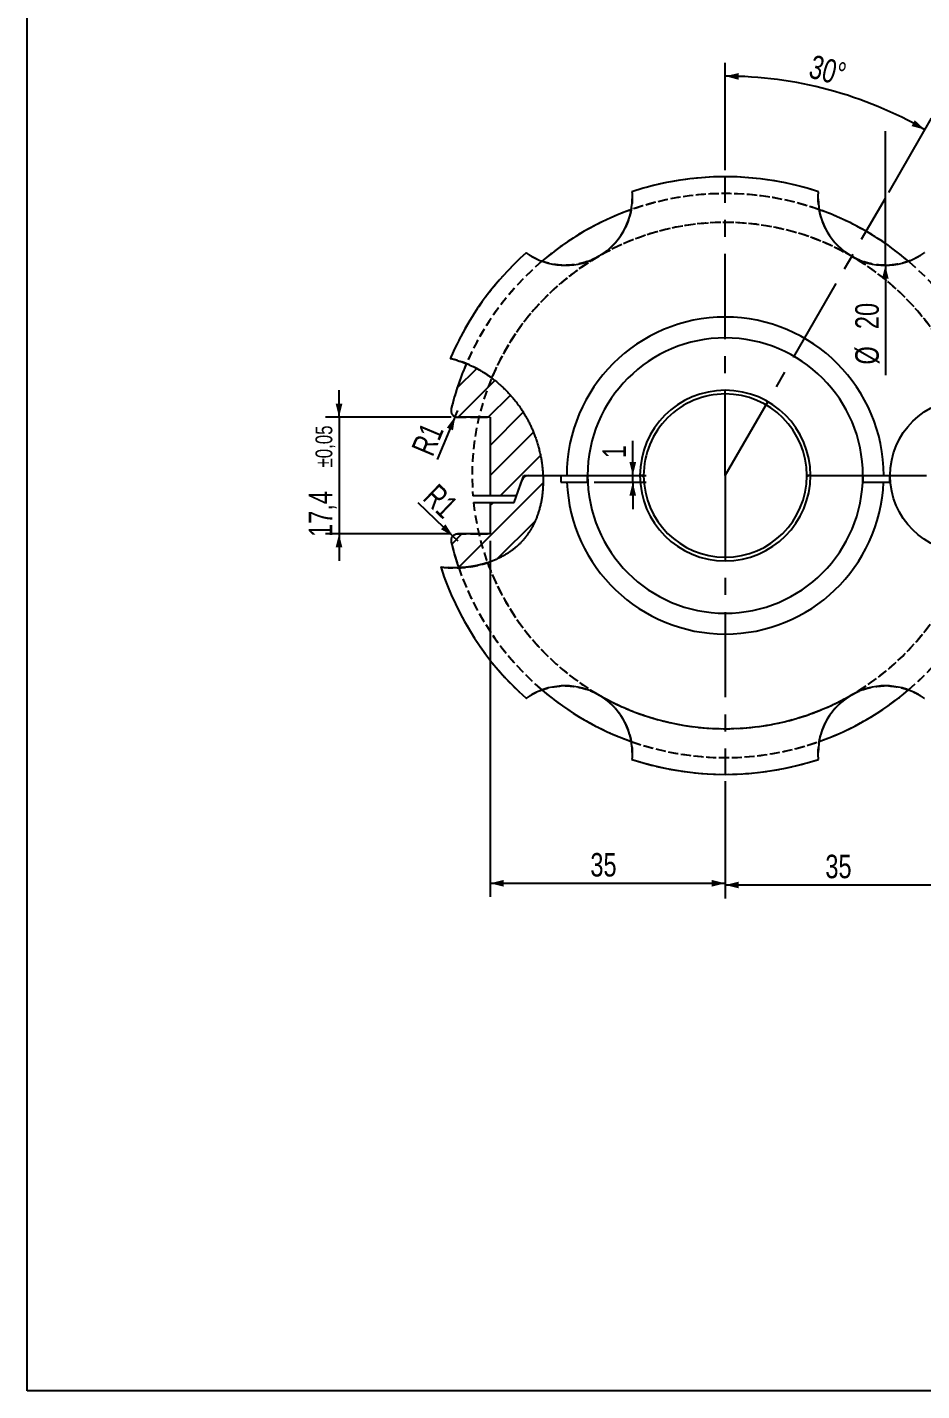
# Model space of a CAD drawing. Header units: millimetres. Extents: x 8 to 586, y 8 to 412.
# Drawn here: x 8 to 141.2, y 8 to 211 of the extents above; entities that cross this region are included whole.
import ezdxf

# ---------------------------------------------------------------- set-up
doc = ezdxf.new("R2010")
doc.units = ezdxf.units.MM
doc.linetypes.add('CENTERX2', pattern=[20.319999999999997, 12.7, -2.54, 2.54, -2.54])
doc.linetypes.add('HIDDEN', pattern=[1.905, 1.27, -0.635])
for name, color, linetype in [('CENTERLINE', 4, 'CENTERX2'), ('DETAIL', 3, 'Continuous'), ('DIMENSIONS', 2, 'Continuous'), ('HATCH', 3, 'Continuous'), ('HIDDEN', 3, 'HIDDEN')]:
    doc.layers.add(name, color=color, linetype=linetype)
doc.layers.add('OUTLINE', color=7, linetype='Continuous', lineweight=25)
doc.styles.add('SLDTEXTSTYLE1', font='TXT', dxfattribs={"width": 0.75})
doc.dimstyles.new('SLDDIMSTYLE1', dxfattribs={"dimtxt": 3.5, "dimasz": 2, "dimexe": 0, "dimexo": 0.0625, "dimgap": 0.875, "dimtad": 1, "dimrnd": 1e-09, "dimzin": 12, "dimdsep": 46, "dimtxsty": 'SLDTEXTSTYLE1', "dimsah": 1, "dimcen": 0.09, "dimadec": 0, "dimazin": 3, "dimtfac": 1, "dimtofl": 0, "dimtmove": 0, "dimatfit": 3, "dimfxl": 0, "dimfrac": 2, "dimtolj": 1, "dimtzin": 12, "dimarcsym": 0})
doc.dimstyles.new('SLDDIMSTYLE18', dxfattribs={"dimtxt": 3.5, "dimasz": 2, "dimexe": 0, "dimexo": 0.0625, "dimgap": 0.875, "dimtad": 1, "dimrnd": 1e-09, "dimzin": 12, "dimdsep": 46, "dimtxsty": 'SLDTEXTSTYLE1', "dimsah": 1, "dimcen": 0, "dimadec": 0, "dimazin": 3, "dimtfac": 1, "dimtofl": 0, "dimtmove": 0, "dimatfit": 3, "dimfxl": 0, "dimfrac": 2, "dimtolj": 1, "dimtzin": 12, "dimarcsym": 0})
doc.dimstyles.new('SLDDIMSTYLE20', dxfattribs={"dimtxt": 3.5, "dimasz": 2, "dimexe": 0, "dimexo": 0.0625, "dimgap": 0.875, "dimtad": 1, "dimrnd": 1e-09, "dimzin": 12, "dimdsep": 46, "dimtxsty": 'SLDTEXTSTYLE1', "dimsah": 1, "dimcen": 0.09, "dimadec": 0, "dimazin": 3, "dimtfac": 1, "dimtmove": 0, "dimatfit": 0, "dimfxl": 0, "dimfrac": 2, "dimtolj": 1, "dimtzin": 12, "dimarcsym": 0})
doc.dimstyles.new('SLDDIMSTYLE21', dxfattribs={"dimtxt": 3.5, "dimasz": 2, "dimexe": 0, "dimexo": 0.0625, "dimgap": 0.875, "dimtad": 1, "dimrnd": 1e-09, "dimzin": 12, "dimdsep": 46, "dimtxsty": 'SLDTEXTSTYLE1', "dimblk1": 'NONE', "dimsah": 1, "dimcen": 0, "dimadec": 0, "dimazin": 3, "dimtfac": 1, "dimtmove": 0, "dimatfit": 3, "dimldrblk": 'NONE', "dimfxl": 0, "dimfrac": 2, "dimtolj": 1, "dimtzin": 12, "dimarcsym": 0})
doc.dimstyles.new('SLDDIMSTYLE22', dxfattribs={"dimtxt": 3.5, "dimasz": 2, "dimexe": 0, "dimexo": 0.0625, "dimgap": 0.875, "dimtad": 1, "dimrnd": 1e-09, "dimzin": 12, "dimdsep": 46, "dimtxsty": 'SLDTEXTSTYLE1', "dimsah": 1, "dimcen": 0.09, "dimadec": 0, "dimazin": 3, "dimtol": 1, "dimtp": 0.05, "dimtm": 0.05, "dimtfac": 1, "dimtmove": 0, "dimatfit": 0, "dimfxl": 0, "dimfrac": 2, "dimtolj": 1, "dimarcsym": 0})
doc.dimstyles.new('SLDDIMSTYLE6', dxfattribs={"dimtxt": 3.5, "dimasz": 2, "dimexe": 0, "dimexo": 0.0625, "dimgap": 0.875, "dimtad": 1, "dimdec": 4, "dimzin": 12, "dimdsep": 46, "dimtxsty": 'SLDTEXTSTYLE1', "dimsah": 1, "dimcen": 0.09, "dimazin": 3, "dimtfac": 1, "dimtofl": 0, "dimtmove": 0, "dimatfit": 3, "dimfxl": 0, "dimfrac": 2, "dimtolj": 1, "dimtzin": 12, "dimarcsym": 0})
pattern_1 = [(45, (0, 0), (-2.245064030267288, 2.245064030267288), [])]

# ---------------------------------------------------------------- blocks, each defined once
blk = doc.blocks.new('_D_37')
at = {"layer": 'DIMENSIONS'}
for p, q in [((111.9477544534427, 189.7864499243025), (111.9477544534427, 205.7664666234091)), ((136.2977544534428, 186.4618870886046), (142.6877628029961, 197.5297062108203))]:
    blk.add_line(p, q, dxfattribs=at)
blk.add_arc((111.9477544534427, 144.2864499243025), 59.48001669910661, 59.99999999999989, 90, dxfattribs=at)
for points in [[(111.9477544534427, 203.7664666234091), (113.9390693940906, 203.2329267400335), (113.9558746403088, 204.232785521912)], [(141.6877628029961, 195.7976554032514), (140.1818391565692, 197.2055595090527), (139.6964635357717, 196.3312537806399)]]:
    blk.add_solid(points, dxfattribs=at)
at = {"layer": 'DIMENSIONS', "insert": (125.1105166876359, 207.0086366724071), "char_height": 3.5, "attachment_point": 1, "rotation": 344.99999999999955, "style": 'SLDTEXTSTYLE1'}
blk.add_mtext('30°', dxfattribs=at)
blk = doc.blocks.new('_D_38')
at = {"layer": 'DIMENSIONS'}
for p, q in [((76.94775445344271, 134.5864499243026), (76.94775445344271, 81.56454712854136)), ((111.9477544534427, 98.78644992430252), (111.9477544534427, 81.56454712854136)), ((76.94775445344271, 83.56454712854136), (111.9477544534427, 83.56454712854136))]:
    blk.add_line(p, q, dxfattribs=at)
for points in [[(76.94775445344271, 83.56454712854136), (78.94775445344271, 83.06454712854136), (78.94775445344271, 84.06454712854136)], [(111.9477544534427, 83.56454712854136), (109.9477544534427, 84.06454712854136), (109.9477544534427, 83.06454712854136)]]:
    blk.add_solid(points, dxfattribs=at)
at = {"layer": 'DIMENSIONS', "insert": (91.8616432599199, 88.07628404312028), "char_height": 3.5, "attachment_point": 1, "style": 'SLDTEXTSTYLE1'}
blk.add_mtext('35', dxfattribs=at)
blk = doc.blocks.new('_D_39')
at = {"layer": 'DIMENSIONS'}
for p, q in [((146.9477544534427, 134.5864499243026), (146.9477544534427, 81.3131140865799)), ((111.9477544534427, 98.78644992430252), (111.9477544534427, 81.31311408657993)), ((146.9477544534427, 83.3131140865799), (111.9477544534427, 83.31311408657993))]:
    blk.add_line(p, q, dxfattribs=at)
for points in [[(111.9477544534427, 83.31311408657993), (113.9477544534427, 82.81311408657993), (113.9477544534427, 83.81311408657993)], [(146.9477544534427, 83.3131140865799), (144.9477544534427, 83.8131140865799), (144.9477544534427, 82.8131140865799)]]:
    blk.add_solid(points, dxfattribs=at)
at = {"layer": 'DIMENSIONS', "insert": (126.8616432599199, 87.82485100115883), "char_height": 3.5, "attachment_point": 1, "style": 'SLDTEXTSTYLE1'}
blk.add_mtext('35', dxfattribs=at)
blk = doc.blocks.new('_D_40')
at = {"layer": 'DIMENSIONS'}
for q in [(135.7977544534428, 195.5958616848202), (135.7977544534427, 159.2314672717301)]:
    blk.add_line((135.7977544534427, 175.5958616848202), q, dxfattribs=at)
blk.add_solid([(135.7977544534427, 175.5958616848202), (135.2977544534427, 173.5958616848202), (136.2977544534427, 173.5958616848202)], dxfattribs=at)
at = {"layer": 'DIMENSIONS', "char_height": 3.5, "attachment_point": 1, "rotation": 90.0000000000002, "style": 'SLDTEXTSTYLE1'}
for s, insert in [('20', (131.3131047213591, 166.0972692561994)), ('%%c', (131.3131045467362, 160.8189672717301))]:
    blk.add_mtext(s, dxfattribs=dict(at, insert=insert))
blk = doc.blocks.new('_None')
blk = doc.blocks.new('_D_41')
at = {"layer": 'DIMENSIONS'}
for p, q in [((54.43109382656245, 152.9864499243026), (54.43109382656245, 156.9864499243026)), ((71.11171549372686, 152.9864499243026), (52.43109382656244, 152.9864499243026)), ((54.43109382656245, 152.9864499243026), (54.43109382656245, 135.5864499243026)), ((71.11171549372686, 135.5864499243026), (52.43109382656244, 135.5864499243026)), ((54.43109382656245, 135.5864499243026), (54.43109382656245, 131.5864499243026))]:
    blk.add_line(p, q, dxfattribs=at)
for points in [[(54.43109382656245, 152.9864499243026), (54.93109382656245, 154.9864499243026), (53.93109382656245, 154.9864499243026)], [(54.43109382656245, 135.5864499243026), (53.93109382656245, 133.5864499243026), (54.93109382656245, 133.5864499243026)]]:
    blk.add_solid(points, dxfattribs=at)
at = {"layer": 'DIMENSIONS', "attachment_point": 1, "rotation": 90.00000000000041, "style": 'SLDTEXTSTYLE1'}
for s, insert, char_height in [('±0,05', (50.93120255962776, 145.4932885783146), 2.5), ('17,4', (49.91935691198362, 135.1547657137762), 3.5)]:
    blk.add_mtext(s, dxfattribs=dict(at, insert=insert, char_height=char_height))
blk = doc.blocks.new('_D_42')
at = {"layer": 'DIMENSIONS'}
for q in [(69.03442017608228, 146.6624337616595), (72.11171549372686, 153.9864499243026)]:
    blk.add_line((71.72435369791684, 153.0645221401748), q, dxfattribs=at)
blk.add_solid([(71.72435369791684, 153.0645221401748), (70.4886662142329, 151.4143474698242), (71.41059399836072, 151.0269856740141)], dxfattribs=at)
at = {"layer": 'DIMENSIONS', "insert": (65.12600761498646, 148.3046119609691), "char_height": 3.5, "attachment_point": 1, "rotation": 67.20955808441103, "style": 'SLDTEXTSTYLE1'}
blk.add_mtext('R1', dxfattribs=at)
blk = doc.blocks.new('_D_43')
at = {"layer": 'DIMENSIONS'}
for q in [(66.21718434993362, 140.2281537656952), (72.11171549372686, 134.5864499243026)]:
    blk.add_line((71.38928528445231, 135.2778937707049), q, dxfattribs=at)
blk.add_solid([(71.38928528445231, 135.2778937707049), (70.29014678910434, 137.0219965681466), (69.59870294270209, 136.2995663588721)], dxfattribs=at)
at = {"layer": 'DIMENSIONS', "insert": (69.15922895647807, 143.3020431521726), "char_height": 3.5, "attachment_point": 1, "rotation": 316.2554892322427, "style": 'SLDTEXTSTYLE1'}
blk.add_mtext('R1', dxfattribs=at)
blk = doc.blocks.new('_D_44')
at = {"layer": 'DIMENSIONS'}
for p, q in [((98.18045379320303, 144.2864499243025), (98.18045379320303, 149.45472815726)), ((92.44775445344271, 144.2864499243025), (100.180453793203, 144.2864499243025)), ((98.18045379320303, 143.2864499243025), (98.18045379320303, 144.2864499243025)), ((92.44775445344271, 143.2864499243025), (100.180453793203, 143.2864499243025)), ((98.18045379320303, 143.2864499243025), (98.18045379320303, 139.2864499243025))]:
    blk.add_line(p, q, dxfattribs=at)
for points in [[(98.18045379320303, 144.2864499243025), (98.68045379320304, 146.2864499243025), (97.68045379320304, 146.2864499243025)], [(98.18045379320303, 143.2864499243025), (97.68045379320301, 141.2864499243025), (98.68045379320301, 141.2864499243025)]]:
    blk.add_solid(points, dxfattribs=at)
at = {"layer": 'DIMENSIONS', "insert": (93.6687168786241, 146.8686169637372), "char_height": 3.5, "attachment_point": 1, "rotation": 89.99999999999979, "style": 'SLDTEXTSTYLE1'}
blk.add_mtext('1', dxfattribs=at)

msp = doc.modelspace()

# ---------------------------------------------------------------- hatches: boundary and pattern name
at = {"layer": 'HATCH'}
h = msp.add_hatch(dxfattribs=at)
h.set_pattern_fill('ANSI31', color=256, angle=2.8e-322, style=0)
h.set_pattern_definition(pattern_1)
edge = h.paths.add_edge_path(flags=0)
edge.add_arc((111.9477544534427, 144.2864499243026), 41.99999999999999, 156.5997264870173, 166.3149068944425)
edge.add_arc((72.11171549372686, 153.9864499243026), 1, 166.3149068944418, 270.0000000000008)
edge.add_line((72.11171549372686, 152.9864499243026), (76.94775445344271, 152.9864499243026))
edge.add_line((76.94775445344271, 152.9864499243026), (76.94775445344271, 141.2864499243026))
edge.add_line((76.94775445344271, 141.2864499243026), (80.85584375064411, 141.2864499243026))
edge.add_line((80.85584375064411, 141.2864499243026), (81.94775445344271, 144.2864499243026))
edge.add_line((81.94775445344271, 144.2864499243026), (84.80916429178961, 144.2864499261865))
edge.add_spline(control_points=[(84.80916429178961, 144.2864499261865), (84.64535046239787, 148.0674465322213), (82.17041174503618, 155.2419413566589), (76.1778627109868, 159.8468596998844), (73.40213980151483, 160.9668453364349)], knot_values=[0.6862807688572916, 0.6862807688572916, 0.6862807688572916, 0.6862807688572916, 0.8093148431149272, 0.9100040338045966, 0.9100040338045966, 0.9100040338045966, 0.9100040338045966], weights=[1, 1, 1, 1, 1], degree=3, periodic=0)
h = msp.add_hatch(dxfattribs=at)
h.set_pattern_fill('ANSI31', color=256, angle=2.8e-322, style=0)
h.set_pattern_definition(pattern_1)
edge = h.paths.add_edge_path(flags=0)
edge.add_arc((111.9477544534427, 144.2864499243026), 41.99999999999999, 193.6850931055583, 199.0853858690544)
edge.add_spline(control_points=[(72.25639604095865, 130.5534215848674), (75.47337957887203, 130.6737953366876), (82.76065077644245, 133.1558089892935), (84.98866867481696, 140.1432987312303), (84.80916429178963, 144.2864499261865)], knot_values=[0.4475219176177446, 0.4475219176177446, 0.4475219176177446, 0.4475219176177446, 0.5514621416817869, 0.6862807688572916, 0.6862807688572916, 0.6862807688572916, 0.6862807688572916], weights=[1, 1, 1, 1, 1], degree=3, periodic=0)
edge.add_line((84.80916429178961, 144.2864499261865), (82.64796199165242, 144.2864499243026))
edge.add_arc((82.64796199165242, 143.2864499243026), 1, 90, 160.0000000000002)
edge.add_line((81.7082693708665, 143.6284700676283), (80.49187351637791, 140.2864499243026))
edge.add_line((80.49187351637791, 140.2864499243026), (76.94775445344271, 140.2864499243026))
edge.add_line((76.94775445344271, 140.2864499243026), (76.94775445344271, 135.5864499243026))
edge.add_line((76.94775445344271, 135.5864499243026), (72.11171549372686, 135.5864499243026))
edge.add_arc((72.11171549372686, 134.5864499243026), 1, 90, 193.685093105559)

# ---------------------------------------------------------------- linework, layer by layer
at = {"layer": 'CENTERLINE'}
for q in [(111.9477544534427, 188.7864499243025), (135.7977544534428, 185.5958616848202), (111.9477544534427, 99.78644992430252)]:
    msp.add_line((111.9477544534427, 144.2864499243025), q, dxfattribs=at)
at = {"layer": 'DETAIL'}
msp.add_circle((147.9477544534427, 144.2864499243026), 11.42908210194221, dxfattribs=at)
at = {"layer": 'HIDDEN'}
for p, q in [((72.11171549372686, 152.9864499243026), (75.26533359548952, 152.9864499243026)), ((75.26533359548952, 152.9864499243026), (76.94775445344271, 152.9864499243026)), ((80.84208776712974, 141.2864499243026), (75.37057577602147, 141.2864499243026)), ((75.46638934740538, 140.2864499243026), (80.49187351637792, 140.2864499243026)), ((80.49187351637792, 140.2864499243026), (80.84498072357324, 141.2566040027184)), ((72.11171549372686, 135.5864499243026), (75.26533359548952, 135.5864499243026)), ((75.26533359548952, 135.5864499243026), (76.94775445344271, 135.5864499243026))]:
    msp.add_line(p, q, dxfattribs=at)
for centre, radius, start, end in [((111.9477544534427, 144.2864499243026), 44.49999999999999, 71.80301740177028, 108.1969825982297), ((111.9477544534427, 144.2864499243026), 42, 13.68509310555748, 166.3149068944425), ((111.9477544534427, 144.2864499243026), 42, 70.5325741320854, 109.4674258679145), ((111.9477544534427, 144.2864499243026), 37.7, 355.435828547711, 184.5641714522906), ((111.9477544534427, 144.2864499243026), 37.69999999999999, 13.34236379708822, 157.3144023527501), ((111.9477544534427, 144.2864499243026), 44.50000000000001, 131.8030174017705, 156.9794043116644), ((111.9477544534427, 144.2864499243026), 37.69999999999997, 120.0000000000001, 157.31440235275), ((111.9477544534427, 144.2864499243026), 42, 130.5325741320858, 156.5997264870173), ((111.9477544534427, 144.2864499243026), 42, 13.68509310555748, 49.46742586791432), ((72.11171549372686, 153.9864499243026), 1.000000000000011, 257.0136532333339, 270.0000000000008), ((111.9477544534427, 144.2864499243026), 37.70000000000001, 186.0905918107002, 353.9094081893014), ((111.9477544534427, 144.2864499243026), 42.00000000000001, 193.6850931055583, 346.3149068944433), ((72.11171549372686, 134.5864499243026), 1.000000000000039, 90, 102.9863467666666), ((111.9477544534427, 144.2864499243026), 37.7, 200.1334560875307, 346.6576362029126), ((111.9477544534427, 144.2864499243026), 42.00000000000001, 310.532574132086, 346.3149068944433), ((111.9477544534427, 144.2864499243026), 44.50000000000001, 197.8062939243504, 228.1969825982304), ((111.9477544534427, 144.2864499243026), 42, 199.0853858690544, 229.4674258679155), ((111.9477544534427, 144.2864499243026), 37.7, 200.1334560875306, 240.0000000000007), ((111.9477544534427, 144.2864499243026), 37.70000000000001, 240.0000000000007, 300.0000000000009), ((111.9477544534427, 144.2864499243026), 42.00000000000001, 250.5325741320861, 289.4674258679156), ((111.9477544534427, 144.2864499243026), 44.50000000000001, 251.8030174017711, 288.1969825982305)]:
    msp.add_arc(centre, radius, start, end, dxfattribs=at)
for points, knots in [([(98.08759862807702, 186.0464317310105), (98.09229529045189, 185.9022107040019), (98.10169218938947, 185.6136588969295), (98.09195098729407, 185.1786132974374), (98.06453722253599, 184.7427320850823), (98.01711116458786, 184.3026152886993), (97.94919869329436, 183.8588287973079), (97.85988061172581, 183.411977488846), (97.74961353604084, 182.966883251946), (97.62585668675456, 182.5503424806832), (97.49247401791644, 182.1624943039129), (97.3532253999253, 181.8030642886795), (97.19923947501606, 181.4470063329016), (97.02894397609475, 181.091790774637), (96.84166339448774, 180.7380775121875), (96.63694727495297, 180.386606779537), (96.41659143487433, 180.0413616349299), (96.18266120620041, 179.7060114269466), (95.9355218608891, 179.3810910745286), (95.67586636609447, 179.0670041547956), (95.4020462578299, 178.7619342562051), (95.11063575609612, 178.4628897350233), (94.80111869921002, 178.1712030751503), (94.47351515086096, 177.8881422063178), (94.13285336566527, 177.618375168643), (93.7889954650682, 177.3700237697735), (93.44433635113353, 177.1411314459022), (93.21337707013488, 177.004172103408), (93.09775445344268, 176.9356076469759)], [0, 0, 0, 0, 0.04249493102435275, 0.08502220094272075, 0.1275478751752385, 0.1700406285934996, 0.2136817152399796, 0.2573628682557275, 0.3010408555363297, 0.3446776212506064, 0.3806595149632808, 0.4166681992558743, 0.4526746552750116, 0.4886535081361871, 0.5256108694841147, 0.5626033455354774, 0.5995925794593632, 0.6365455154526858, 0.672587027233307, 0.7086679507758634, 0.7447457437484266, 0.7807829818338347, 0.81826735568108, 0.8558031537800925, 0.8933364423923282, 0.930817389475435, 0.9653658669880614, 1, 1, 1, 1]), ([(130.7977544534427, 176.9356076469759), (130.6979107949542, 176.9946043326188), (130.4981770209046, 177.1126251549552), (130.2068181285887, 177.3025869219854), (129.9205273175244, 177.5026548345308), (129.6405472804541, 177.7136331125175), (129.3672945268306, 177.9349259644644), (129.0783364089284, 178.1862139732408), (128.7772587553337, 178.4700083411441), (128.4682442265276, 178.7883165780786), (128.1729429419264, 179.1206330065012), (127.8924117290097, 179.4663006816333), (127.6273309641555, 179.8244476864977), (127.3742326875714, 180.2001136078767), (127.1349412754075, 180.5930346839882), (126.9110242552355, 181.0026609368614), (126.7065382907279, 181.4218394878418), (126.5220460351523, 181.8497190321314), (126.3578342509911, 182.2853975030825), (126.2187796037697, 182.7133855689816), (126.1028596053626, 183.1325654669694), (126.0079725344013, 183.5421054282918), (125.9307208986593, 183.9529363385234), (125.8705009559052, 184.3677427554953), (125.8275672178149, 184.7860925727913), (125.8025837008591, 185.2074643211157), (125.7941095786834, 185.6280178428409), (125.8033111342487, 185.906993445992), (125.8079102788084, 186.0464317310105)], [0, 0, 0, 0, 0.02988124487656075, 0.0597763934419306, 0.08965786339213083, 0.1200424723785794, 0.1504413248496257, 0.1808265966693494, 0.2196390031654286, 0.2584791636665453, 0.2972941029704305, 0.337050103124385, 0.3768323173179869, 0.4165912924714918, 0.4592191573273067, 0.5018745895329164, 0.544505886796221, 0.5880404445970853, 0.6315997444966037, 0.6751371593464369, 0.7152342842655534, 0.7553629219975884, 0.7954937319303992, 0.8355938212400804, 0.8766797082387529, 0.917795279871563, 0.9589122307984236, 0.9999999999999999, 0.9999999999999999, 0.9999999999999999, 0.9999999999999999]), ([(93.09775445344268, 176.9356076469759), (92.97550538612114, 176.8670335732119), (92.73076579006775, 176.7297499809487), (92.35318975240014, 176.543799377716), (91.9692587400768, 176.3727801086451), (91.57969240421433, 176.2186787372364), (91.17461782371643, 176.077607765614), (90.75412606673508, 175.95180684714), (90.31876054864988, 175.8426930288765), (89.88101354351181, 175.7534180139959), (89.44254773248336, 175.6839036362074), (89.00501812592395, 175.6340460717352), (88.55684408373358, 175.602919760653), (88.0989244951957, 175.5922422324998), (87.63221752344654, 175.6031244380202), (87.16695573025108, 175.6356271962042), (86.70415492077375, 175.6897910250418), (86.24474043915963, 175.7654189440189), (85.8045645689548, 175.8589880514068), (85.3835841315655, 175.9681883539232), (84.98146858513405, 176.0907837162225), (84.5870527624982, 176.2292972934857), (84.1977098963288, 176.3845485014135), (83.81394145784822, 176.5565417022833), (83.43653106088128, 176.7455912160623), (83.06808396632914, 176.9485291718522), (82.83108478474678, 177.0959857543008), (82.71262725994039, 177.1696878728341)], [0, 0, 0, 0, 0.03611442183008475, 0.07230017540461213, 0.1085121010305398, 0.1447019201928754, 0.1808197586361101, 0.2200200550457048, 0.2593182452030531, 0.2986749404084984, 0.3380418851390591, 0.377363759207299, 0.4165798858942928, 0.4592085841933264, 0.501864850381141, 0.5444969811547735, 0.5880323901261604, 0.6315925416799494, 0.675130807756165, 0.7152287166384703, 0.7553581389498208, 0.7954897335044168, 0.8355906068352457, 0.8766772971289938, 0.917793672637262, 0.9589114274665479, 1, 1, 1, 1]), ([(141.182881646945, 177.1696878728341), (141.0603309049831, 177.0935099304001), (140.8151361592193, 176.9410960736672), (140.4335050172068, 176.7320094023991), (140.0423139318959, 176.5378098129154), (139.637448576622, 176.3588235857084), (139.2191619655738, 176.1957442653866), (138.7875183399472, 176.0496703388113), (138.3469218858713, 175.9226173091055), (137.9243085716026, 175.8215234988484), (137.521730863289, 175.7431121901016), (137.1408310302187, 175.6839900231071), (136.7554828328409, 175.6393167680149), (136.3627093861034, 175.609189217098), (135.962744424364, 175.5945223271825), (135.5560037814313, 175.5960763209312), (135.1468347956414, 175.6142875040353), (134.7394478819808, 175.6492019206875), (134.3344889300906, 175.70077069616), (133.9326539305912, 175.7685954896535), (133.5315455966522, 175.8531957152742), (133.1268601848804, 175.9560423328784), (132.7194936327811, 176.0782487117167), (132.310553828279, 176.22043099148), (131.9065983020177, 176.3805702810303), (131.5194376375132, 176.554248358854), (131.1488912862072, 176.7383077663924), (130.9147999631325, 176.8698410769957), (130.7977544534427, 176.9356076469759)], [0, 0, 0, 0, 0.04249493262020298, 0.08502220413563571, 0.1275478799651586, 0.1700406349791884, 0.2136817232645608, 0.2573628779207062, 0.3010408668415869, 0.3446776341945947, 0.3806595292585291, 0.4166682149033893, 0.4526746722747091, 0.4886535264870308, 0.5256108892228508, 0.5626033666634258, 0.599592601976401, 0.6365455393574502, 0.6725870524915709, 0.7086679773891064, 0.7447457717165307, 0.7807830111552779, 0.8182673864102074, 0.8558031859188358, 0.8933364759405927, 0.9308174244312551, 0.9654087570921512, 1, 1, 1, 1]), ([(77.16441250584633, 158.8263647437429), (77.0238845580018, 158.9294320698463), (76.74278376211491, 159.1355996531775), (76.31111481984706, 159.428888934816), (75.87229288923713, 159.7100217181138), (75.42474530744684, 159.9780825112163), (74.96873678809933, 160.232829954644), (74.50617071574852, 160.4724644085973), (74.03834731303851, 160.696045923456), (73.55641475417507, 160.9069582444269), (73.05798788199132, 161.1045010828172), (72.54259742226778, 161.2857738632551), (72.02034270850972, 161.4479228189846), (71.6663180789558, 161.5369794162735), (71.4893626089442, 161.581493415344)], [0, 0, 0, 0, 0.08191481631816372, 0.1638558053053064, 0.24579528915801, 0.3277080523574651, 0.4101877225369332, 0.4926667982929387, 0.5740952265026724, 0.6555228081987572, 0.7416226435541358, 0.8277739261357419, 0.9139146169369492, 0.9999999999999999, 0.9999999999999999, 0.9999999999999999, 0.9999999999999999]), ([(74.31664312494703, 160.5621821714969), (74.47989913957755, 160.4815489301558), (74.80794603029442, 160.319524369099), (75.29147145714968, 160.0545605335396), (75.77090770578529, 159.7728804863599), (76.24353022533882, 159.4737173515837), (76.70973027623992, 159.1593828210829), (77.01253443174885, 158.9376031888209), (77.1644125058463, 158.8263647437428)], [0, 0, 0, 0, 0.163529386368832, 0.3285962043146637, 0.4950928714991939, 0.6629049207937038, 0.8309225600569272, 1, 1, 1, 1]), ([(70.12542304976085, 130.6155832377825), (70.30413910873415, 130.6000580435271), (70.6616524451267, 130.5690005995108), (71.19775820465694, 130.5457950642856), (71.73304892709389, 130.5392966635195), (72.2685910760191, 130.5509434608994), (72.80387695408083, 130.5802165633061), (73.33526644064901, 130.6270234936387), (73.86072188074989, 130.690747124792), (74.39171894001612, 130.7728910468102), (74.9308303510455, 130.8750982724535), (75.4769687460008, 130.9994225407116), (76.01820816354595, 131.1419788196044), (76.37374782590173, 131.25387487775), (76.55147242051765, 131.3098086698937)], [0, 0, 0, 0, 0.08171088247319455, 0.1634588988834936, 0.2452092045997619, 0.3269232102565772, 0.4093816118478892, 0.4918401227533066, 0.5728102782744592, 0.6537803514611112, 0.7403154490275905, 0.8268935550333234, 0.9134688024586163, 1, 1, 1, 1]), ([(76.55147242051768, 131.3098086698936), (76.37645398146145, 131.254700007433), (76.02550643070968, 131.1441959358616), (75.49051835989357, 131.0028780573489), (74.94877609027503, 130.8788428373012), (74.40072304527953, 130.77448896661), (73.84777758334764, 130.6877008624513), (73.47648810343192, 130.6461426402019), (73.29062010862184, 130.6253385402874)], [0, 0, 0, 0, 0.1648859085428113, 0.3306297671755288, 0.4971273706551319, 0.6642670862621552, 0.8319316682972882, 1, 1, 1, 1]), ([(82.71262725994039, 111.4032119757711), (82.83517800190232, 111.4793899182051), (83.0803727476661, 111.631803774938), (83.46200388967864, 111.840890446206), (83.85319497498952, 112.0350900356897), (84.25806033026339, 112.2140762628967), (84.67634694131156, 112.3771555832186), (85.1079905669381, 112.5232295097938), (85.54858702101406, 112.6502825394996), (85.97120033528266, 112.7513763497567), (86.37377804359632, 112.8297876585035), (86.75467787666665, 112.888909825498), (87.14002607404443, 112.9335830805903), (87.53279952078195, 112.963710631507), (87.93276448252134, 112.9783775214227), (88.33950512545404, 112.9768235276739), (88.74867411124399, 112.9586123445699), (89.15606102490452, 112.9236979279176), (89.56101997679473, 112.8721291524452), (89.96285497629421, 112.8043043589517), (90.36396331023315, 112.719704133331), (90.76864872200494, 112.6168575157268), (91.17601527410429, 112.4946511368885), (91.58495507860634, 112.3524688571251), (91.98891060486766, 112.1923295675749), (92.37607126937216, 112.0186514897512), (92.74661762067818, 111.8345920822128), (92.98070894375287, 111.7030587716095), (93.09775445344268, 111.6372922016293)], [0, 0, 0, 0, 0.04249493262020175, 0.08502220413563358, 0.1275478799651547, 0.170040634979183, 0.2136817232645542, 0.2573628779206987, 0.3010408668415779, 0.3446776341945845, 0.3806595292585192, 0.4166682149033796, 0.4526746722747003, 0.488653526487022, 0.5256108892228427, 0.5626033666634173, 0.5995926019763926, 0.6365455393574421, 0.6725870524915631, 0.7086679773890988, 0.7447457717165235, 0.7807830111552706, 0.8182673864102002, 0.8558031859188288, 0.8933364759405854, 0.9308174244312484, 0.9654087570921476, 1, 1, 1, 1]), ([(130.7977544534428, 111.6372922016293), (130.9200035207643, 111.7058662753932), (131.1647431168177, 111.8431498676565), (131.5423191544853, 112.0291004708892), (131.9262501668087, 112.20011973996), (132.3158165026711, 112.3542211113688), (132.720891083169, 112.4952920829911), (133.1413828401504, 112.6210930014651), (133.5767483582356, 112.7302068197287), (134.0144953633736, 112.8194818346092), (134.4529611744021, 112.8889962123977), (134.8904907809615, 112.9388537768699), (135.3386648231519, 112.9699800879521), (135.7965844116898, 112.9806576161053), (136.2632913834389, 112.9697754105849), (136.7285531766344, 112.937272652401), (137.1913539861117, 112.8831088235633), (137.6507684677258, 112.8074809045863), (138.0909443379306, 112.7139117971983), (138.5119247753199, 112.604711494682), (138.9140403217514, 112.4821161323826), (139.3084561443872, 112.3436025551194), (139.6977990105567, 112.1883513471916), (140.0815674490372, 112.0163581463218), (140.4589778460041, 111.8273086325428), (140.8274249405563, 111.6243706767529), (141.0644241221386, 111.4769140943043), (141.182881646945, 111.4032119757711)], [0, 0, 0, 0, 0.03611442183008565, 0.07230017540461314, 0.1085121010305414, 0.1447019201928776, 0.1808197586361125, 0.2200200550457073, 0.2593182452030559, 0.298674940408501, 0.3380418851390618, 0.3773637592073021, 0.416579885894296, 0.4592085841933297, 0.5018648503811453, 0.5444969811547776, 0.5880323901261643, 0.6315925416799534, 0.6751308077561687, 0.7152287166384738, 0.7553581389498237, 0.7954897335044192, 0.8355906068352476, 0.8766772971289954, 0.9177936726372629, 0.9589114274665487, 1, 1, 1, 1]), ([(93.09775445344268, 111.6372922016293), (93.17260483745494, 111.5933228278317), (93.32230563965608, 111.5053840601602), (93.54263427505515, 111.3659803106896), (93.7596458935313, 111.2211937660669), (93.97370302180902, 111.0700037159655), (94.18431318605461, 110.9128405174676), (94.39148546865606, 110.7495630217209), (94.59412937909696, 110.5809999984692), (94.80992925663375, 110.3916595523496), (95.0366898091179, 110.1803733765659), (95.2726683319528, 109.9453630822067), (95.50018686609994, 109.7031582233924), (95.72031689853301, 109.4526616810169), (95.93218956685637, 109.1946696260703), (96.13585618751769, 108.9290275325689), (96.32984077568545, 108.6576805079247), (96.51807740805276, 108.3749349750412), (96.69931882182678, 108.0813630456855), (96.87303306960699, 107.7765562173074), (97.03528091130057, 107.4671538622655), (97.18681910629678, 107.1519254478998), (97.32714559340671, 106.8317998837836), (97.4563159100976, 106.5066261689385), (97.57357380307727, 106.1784716249949), (97.68671922892176, 105.823308721194), (97.79233880664204, 105.441549765251), (97.88722076559189, 105.0325000207621), (97.96460242435428, 104.621295770907), (98.02489951036867, 104.205987009822), (98.06784532114851, 103.7879670503329), (98.09289956747656, 103.367047154224), (98.1014383562201, 102.946133207447), (98.0922118788071, 102.6663567239416), (98.08759862807702, 102.5264681175946)], [0, 0, 0, 0, 0.02236796129742488, 0.04473593280803153, 0.06719713204953659, 0.08965836178254553, 0.1124034833060891, 0.1351486560670114, 0.1579880786184741, 0.1808275695821959, 0.2098548832418265, 0.2388824108444232, 0.2680899590980588, 0.2972977504018983, 0.327038172299932, 0.3567788632505247, 0.3866878241005258, 0.4165970532870545, 0.4484878950575887, 0.4803790603742412, 0.5124462367164547, 0.5445137103569738, 0.5770922981534338, 0.6096711626021359, 0.6424086319482518, 0.6751463420037295, 0.7151334465420657, 0.7551209905518674, 0.7953595631987347, 0.8355984892749863, 0.8765801864593408, 0.9175621724964745, 0.9587809788183156, 1, 1, 1, 1]), ([(125.8079102788084, 102.5264681175946), (125.8032161586336, 102.6703012871741), (125.7938279450096, 102.9579668074328), (125.803441877635, 103.3925077678709), (125.8308152969128, 103.8287747652775), (125.8782792019844, 104.2692951764733), (125.9460295950636, 104.7124781440039), (126.0350754244578, 105.158720197561), (126.1453773275286, 105.6043043417872), (126.2693559838239, 106.0216204687239), (126.4026507852883, 106.4093623065085), (126.5416540151769, 106.768405428824), (126.6957301527878, 107.124788368723), (126.8661726442552, 107.4803046760855), (127.0531091075882, 107.8335143813304), (127.2574003933677, 108.1845256287397), (127.4779522153226, 108.530184554042), (127.7122024685608, 108.8659752134675), (127.9588985699294, 109.1904631809426), (128.2179774454212, 109.5041157302378), (128.4921092184737, 109.809616292161), (128.7839096296119, 110.1090250146156), (129.0926629341222, 110.4001789532715), (129.4194058539296, 110.6828284277282), (129.7605874413262, 110.9530808170852), (130.1057652411776, 111.2023620537169), (130.4511704133966, 111.4317711183025), (130.6821311220429, 111.5687286511438), (130.7977544534428, 111.6372922016293)], [0, 0, 0, 0, 0.0423806383106432, 0.08476103533124198, 0.1274008068005257, 0.1700402349139986, 0.2135390695445984, 0.2570374077275623, 0.3008575084419032, 0.3446769460516589, 0.3805636216483571, 0.4164499289749784, 0.4525514569454133, 0.4886525398518549, 0.5254849471423018, 0.5623168013715026, 0.5994309660589228, 0.6365445026962856, 0.6724460561815659, 0.7083470388210147, 0.7445649258077345, 0.7807822474797647, 0.8180849221210423, 0.8553870616910755, 0.8931025363671138, 0.9308176412951741, 0.9653659930538203, 1, 1, 1, 1])]:
    msp.add_open_spline(points, degree=3, knots=knots, dxfattribs=at)
at = {"layer": 'OUTLINE'}
for p, q in [((8.000000000000007, 8.000000000000007), (8.000000000000007, 412)), ((76.94775445344271, 152.9864499243026), (72.11171549372686, 152.9864499243026)), ((76.94775445344271, 152.9864499243026), (76.94775445344271, 141.2864499243026)), ((80.85584375064411, 141.2864499243026), (81.94775445344271, 144.2864499243026)), ((81.94775445344271, 144.2864499243026), (84.80916429178963, 144.2864499261864)), ((82.64796199165242, 144.2864499243026), (84.80916429178963, 144.2864499261864)), ((84.80916429187124, 144.2864499243027), (88.34775445344273, 144.2864499243026)), ((84.80916429187124, 144.2864499243027), (87.44775445344271, 144.2864499243026)), ((87.44775445344271, 144.2864499243026), (87.44775445344271, 143.2864499243026)), ((88.34775445344273, 144.2864499243026), (91.44775445344271, 144.2864499243026)), ((91.44775445344271, 144.2864499243026), (99.24775445344271, 144.2864499243026)), ((99.59943976710672, 144.2864499243026), (99.24775445344271, 144.2864499243026)), ((99.53667289673199, 144.2864499243026), (99.24775445344271, 144.2864499243026)), ((99.5367736135847, 144.2364499243026), (99.59954099591043, 144.2364499243026)), ((99.79775445344272, 144.2864499243026), (99.59943976710672, 144.2864499243026)), ((124.2960691397787, 144.2864499243026), (124.0977544534427, 144.2864499243026)), ((124.295967910975, 144.2364499243026), (124.3587352933008, 144.2364499243026)), ((124.6477544534427, 144.2864499243026), (124.2960691397787, 144.2864499243026)), ((124.6477544534427, 144.2864499243025), (124.3588360101534, 144.2864499243026)), ((124.6477544534427, 144.2864499243026), (132.4477544534427, 144.2864499243026)), ((132.4477544534427, 144.2864499243026), (135.5477544534427, 144.2864499243026)), ((135.5477544534427, 144.2864499243026), (141.9477544534427, 144.2864499243026)), ((136.4477544534427, 143.2864499243026), (136.4477544534427, 144.2864499243026)), ((136.4477544534427, 144.2864499243026), (141.247546915233, 144.2864499243026)), ((80.49187351637792, 140.2864499243026), (81.70826937086652, 143.6284700676283)), ((87.44775445344271, 143.2864499243026), (88.36895041252497, 143.2864499243026)), ((88.36895041252497, 143.2864499243026), (91.44775445344273, 143.2864499243026)), ((132.4477544534427, 143.2864499243026), (135.5265584943605, 143.2864499243026)), ((135.5265584943605, 143.2864499243026), (136.4477544534427, 143.2864499243026)), ((76.94775445344271, 141.2864499243026), (74.36730740980046, 141.2864499243026)), ((74.46055663872203, 140.2864499243026), (76.94775445344271, 140.2864499243026)), ((80.85584375064411, 141.2864499243026), (76.94775445344271, 141.2864499243026)), ((76.94775445344271, 140.2864499243026), (76.94775445344271, 135.5864499243026)), ((76.94775445344271, 140.2864499243026), (80.49187351637792, 140.2864499243026)), ((76.94775445344271, 135.5864499243026), (72.11171549372686, 135.5864499243026)), ((586, 8.000000000000007), (8.000000000000007, 8.000000000000007))]:
    msp.add_line(p, q, dxfattribs=at)
for centre, radius, start, end in [((111.9477544534427, 144.2864499243026), 44.49999999999999, 71.80301740177028, 108.1969825982297), ((88.09775445344266, 185.5958616848202), 10.00000000000001, 240.4197627704626, 359.5802372295392), ((135.7977544534428, 185.5958616848202), 10.00000000000004, 180.4197627704626, 299.580237229539), ((111.9477544534427, 144.2864499243026), 42, 109.4674258679145, 130.5325741320858), ((111.9477544534427, 144.2864499243026), 41.99999999999999, 49.46742586791432, 70.5325741320854), ((111.9477544534427, 144.2864499243026), 44.50000000000001, 131.8030174017705, 156.9794043116643), ((111.9477544534427, 144.2864499243026), 23.59999999999998, 8.625233034477346e-15, 180), ((111.9477544534427, 144.2864499243026), 20.5, 9.929536566520248e-15, 180), ((111.9477544534427, 144.2864499243026), 41.99999999999999, 156.5997264870173, 166.3149068944425), ((111.9477544534427, 144.2864499243026), 12.7, 1.602799209556419e-14, 180), ((111.9477544534427, 144.2864499243026), 12.15000000000001, 90, 180.0000000000009), ((111.9477544534427, 144.2864499243026), 12.15000000000001, 0, 90), ((72.11171549372686, 153.9864499243026), 1, 166.3149068944418, 270.0000000000008), ((82.64796199165242, 143.2864499243026), 1, 90, 159.9999999999999), ((111.9477544534427, 144.2864499243026), 20.5, 180, 9.929536566520248e-15), ((111.9477544534427, 144.2864499243026), 12.7, 180, 1.602799209556419e-14), ((111.9477544534427, 144.2864499243026), 12.41108155671073, 180, 180.2308257110329), ((111.9477544534427, 144.2864499243026), 12.15, 180.2358557140419, 359.7643122549675), ((111.9477544534427, 144.2864499243026), 12.41108155671073, 359.7691742889687, 0), ((111.9477544534427, 144.2864499243026), 23.59999999999999, 182.4285143547025, 357.5714856452992), ((72.11171549372686, 134.5864499243026), 1, 90, 193.685093105559), ((111.9477544534427, 144.2864499243026), 42.00000000000001, 193.6850931055583, 199.0853858690545), ((111.9477544534427, 144.2864499243026), 44.50000000000001, 197.8062939243502, 228.1969825982304), ((88.09775445344266, 102.9770381637849), 9.999999999999995, 0.4197627704617242, 119.5802372295382), ((111.9477544534427, 144.2864499243026), 42, 229.4674258679155, 250.5325741320861), ((135.7977544534428, 102.9770381637849), 9.999999999999988, 60.41976277046187, 179.5802372295382), ((111.9477544534427, 144.2864499243026), 42.00000000000001, 289.4674258679156, 310.532574132086), ((111.9477544534427, 144.2864499243026), 44.50000000000001, 251.8030174017711, 288.1969825982305)]:
    msp.add_arc(centre, radius, start, end, dxfattribs=at)
for points, knots in [([(98.05107688693343, 186.5609381247821), (98.05113965802867, 186.5602918675665), (98.0512656386521, 186.5589948392673), (98.0522856292219, 186.5484220891589), (98.05391124979005, 186.5313206326265), (98.05614713126752, 186.5072698855497), (98.05888599287904, 186.4768981787557), (98.06205538117044, 186.4403942303212), (98.06561765646896, 186.397374238432), (98.06943566568584, 186.3485000917279), (98.07337503635183, 186.2944651244846), (98.07734033766357, 186.2354991292358), (98.08126367888994, 186.1712253966714), (98.08500266991723, 186.1023682320711), (98.08842969944301, 186.0297348199337), (98.09145804080849, 185.9535052673641), (98.09400919483433, 185.8736620133486), (98.09631980318568, 185.7755785136372), (98.09794522995402, 185.6582920407786), (98.09763992039724, 185.5680631326905), (98.09748608550291, 185.5225999159791)], [0, 0, 0, 0, 0.05055514497912107, 0.1014633989973936, 0.153483893581228, 0.2058878092210316, 0.2564719808648857, 0.3074052295163552, 0.3594319408772766, 0.4118330056039532, 0.4627946795207281, 0.5141001965177031, 0.5664742905724666, 0.6192106734844449, 0.6713552233949784, 0.723843729822207, 0.7773929677558702, 0.8312985483557717, 0.9149971908322233, 1, 1, 1, 1]), ([(125.7980228213825, 185.5225999159791), (125.7979091038529, 185.5433716363573), (125.7976256315971, 185.5951508691298), (125.7979562853539, 185.6778657333216), (125.7991362613491, 185.7706062177199), (125.8011748141478, 185.8626698793533), (125.8039272403941, 185.9506222703474), (125.8072283365704, 186.0334306502397), (125.8109409844389, 186.1111218530538), (125.8150586363929, 186.1853861990541), (125.819317371993, 186.2532625182714), (125.8235332001202, 186.3141796717312), (125.8275957434848, 186.3684083600286), (125.8315081030912, 186.4172274705425), (125.8350429203514, 186.4589130947546), (125.8380879120603, 186.4932759606442), (125.8406023474535, 186.5206935446774), (125.8425504294974, 186.5413866204514), (125.8440852407754, 186.5573757362186), (125.8443052046351, 186.5596353780625), (125.844432019952, 186.560938124782)], [0, 0, 0, 0, 0.03885744862397632, 0.09686289053631698, 0.1552941468771865, 0.2151038844723902, 0.2754057833602785, 0.3310000234870794, 0.3870091529223095, 0.4443574361575033, 0.5021813267336206, 0.5551848702937329, 0.6085757234936275, 0.6632044834770328, 0.7182675789007532, 0.7696137465238782, 0.8213255329450823, 0.8741967256906737, 0.9274708939560028, 0.9999999999999999, 0.9999999999999999, 0.9999999999999999, 0.9999999999999999]), ([(83.16133519035515, 176.8992091760087), (83.14328937962539, 176.9094964792816), (83.09820603124301, 176.9351969636941), (83.02674276272279, 176.9768437578363), (82.94690397091428, 177.0242997793229), (82.86830039028789, 177.0720400563544), (82.7934165681339, 177.1184527847406), (82.72346929364677, 177.1626478892878), (82.6579471420637, 177.2047680446165), (82.59578926502229, 177.2454065504101), (82.53906647307774, 177.2830775901837), (82.48851381492462, 177.3171251498951), (82.4435164959289, 177.3478020039057), (82.4032682828712, 177.3755491436757), (82.36889136996123, 177.3994843186925), (82.34071728698878, 177.4192581147055), (82.31819702556176, 177.4351693341634), (82.30129578938036, 177.4471690187341), (82.28821707780939, 177.4564938906154), (82.28637578517429, 177.4578098938236), (82.28531252309654, 177.4585698253406)], [0, 0, 0, 0, 0.03885757767001525, 0.0970768084418882, 0.1552942926608594, 0.2153511439314642, 0.2754058250932004, 0.3312082680515007, 0.3870091681186315, 0.444595935221331, 0.5021812120393581, 0.5553788222017457, 0.6085755936099007, 0.6634218143711652, 0.7182673671656191, 0.7697965125477889, 0.8213253298170381, 0.874398085763382, 0.9274706530860101, 1, 1, 1, 1]), ([(141.6101963837889, 177.4585698253406), (141.6096619874479, 177.4581875803765), (141.608593194114, 177.4574230899819), (141.5999393189649, 177.4512497658151), (141.5859331238097, 177.4412832404614), (141.5662049155537, 177.4273109477934), (141.5412801099239, 177.4097581454107), (141.51121967764, 177.3887403645637), (141.4757613491941, 177.3641572091703), (141.4353044258733, 177.3363869406989), (141.3905131763662, 177.3059827365001), (141.3413771531934, 177.2730300629787), (141.2877170863425, 177.2375252630997), (141.2298960939929, 177.199819386034), (141.1687631449059, 177.1605743695941), (141.1041920450026, 177.1197919545899), (141.0363829310761, 177.0777036810489), (140.9525978319424, 177.0266607198789), (140.8519155885198, 176.9666575685125), (140.7736227578816, 176.9218075463251), (140.7341737165303, 176.8992091760086)], [0, 0, 0, 0, 0.05073164137851035, 0.1014633446547911, 0.1536753931096998, 0.2058876609417806, 0.2566461699545353, 0.3074050302245573, 0.3596185786171707, 0.4118327232586421, 0.4629659215266888, 0.5140998721868933, 0.5666545536082627, 0.6192102909574446, 0.6715262089715401, 0.7238433225768369, 0.777570024397187, 0.8312981187980943, 0.9149969743930143, 0.9999999999999999, 0.9999999999999999, 0.9999999999999999, 0.9999999999999999]), ([(71.97888848158834, 161.4544362047008), (71.95176121912553, 161.4620063797354), (71.89731702557204, 161.4771996590196), (71.81533705108724, 161.499332491187), (71.73339721418321, 161.5209035711231), (71.65326950083431, 161.5414051293816), (71.57589895113762, 161.5606626087691), (71.50140507947792, 161.5787031358506), (71.42931379659298, 161.595688235991), (71.3612307606351, 161.611295642485), (71.297922387728, 161.6254337352054), (71.23945436122814, 161.6381713677786), (71.18558966242131, 161.6496307213027), (71.13785742836339, 161.6595617226182), (71.09668643944872, 161.6679611118328), (71.06199569264521, 161.6749192763665), (71.03351902470997, 161.6805479097971), (71.01067026981379, 161.6850116612593), (70.9946990601653, 161.6881007820099), (70.99259783677917, 161.6885051603303), (70.99154128927357, 161.6887084918316)], [0, 0, 0, 0, 0.05341660069310272, 0.1072066800360298, 0.1621706609258501, 0.2175385207876226, 0.2709544870700863, 0.3247395439536279, 0.3796895422486332, 0.4350429191919357, 0.4885355018774684, 0.542404070604737, 0.5974682023077765, 0.652950092477224, 0.7058505780846334, 0.7591290481949102, 0.8136121504257406, 0.868516722554294, 0.9338869300001786, 1, 1, 1, 1]), ([(71.97888848158834, 161.4544362047008), (72.14091274525691, 161.4068832249218), (72.4669045345889, 161.3112069316604), (72.95130670854776, 161.1431704426457), (73.43519093468548, 160.9568466578553), (73.9173117381445, 160.7509444718787), (74.39417146895764, 160.5278156398378), (74.86510512652261, 160.288192473389), (75.32952172440635, 160.0329405304441), (75.78951370777246, 159.7611062446962), (76.26559996050538, 159.4597386086653), (76.75583335905704, 159.12683163898), (77.2579536759982, 158.7604815604992), (77.75045020054638, 158.3752980705472), (78.2322862400211, 157.9719873166634), (78.70242557025844, 157.551254779148), (79.15109173470205, 157.1221645901142), (79.57819830234133, 156.6864297329796), (79.98376597965084, 156.245649996886), (80.37534902839042, 155.7918151339188), (80.75209849893297, 155.3255212734493), (81.11313401285653, 154.8472510338825), (81.45808938847057, 154.3577428400418), (81.78687357039843, 153.8577694814386), (82.09937800647698, 153.3480330658204), (82.39550642525134, 152.8292441856136), (82.67349803288157, 152.3052420616828), (82.9335940774174, 151.7768984707831), (83.17603887928765, 151.245047872797), (83.40230811277763, 150.7071721631101), (83.62483218713163, 150.1315435518321), (83.83996010841669, 149.5177151128504), (84.04371008970824, 148.8655342176138), (84.22438031804302, 148.2090392770363), (84.38182683879418, 147.5493323412359), (84.51505932675684, 146.8914205773553), (84.62455972792871, 146.2364571209094), (84.7100814249712, 145.5855107529041), (84.77428471859095, 144.9357435706929), (84.79756146275678, 144.5024400444694), (84.80916429187124, 144.2864499243027)], [0, 0, 0, 0, 0.02219905117648196, 0.04466434995993819, 0.06738895274316262, 0.09036381241968496, 0.1135780607125004, 0.1365987992063071, 0.1598254461037104, 0.1832439530451771, 0.2068394293845531, 0.2338982308999247, 0.2611425008695838, 0.2885479443980156, 0.3160899936748683, 0.3437440777572879, 0.3714858856823682, 0.397701545635005, 0.4239547252148581, 0.4502269268755028, 0.476500667382692, 0.502760618510412, 0.5290017470344357, 0.5552236572151454, 0.5814247481498831, 0.6076022494100775, 0.633752329165044, 0.6594041598512436, 0.685019593830951, 0.710592607563175, 0.7361165802474141, 0.76615135819799, 0.7960955640077182, 0.8259362132273288, 0.8556599618097601, 0.8852533241963079, 0.9141783990331568, 0.9429523585621812, 0.9715632895103122, 0.9999999999999999, 0.9999999999999999, 0.9999999999999999, 0.9999999999999999]), ([(84.80916429187124, 144.2864499243027), (84.81615405303525, 144.0761185116446), (84.83008674090466, 143.6568649988363), (84.82267346883062, 143.0297137923108), (84.79419755645893, 142.4076435426596), (84.74253991467431, 141.7915458770401), (84.66852148719, 141.1860047274518), (84.57233998001337, 140.5918723993875), (84.45438136585965, 140.0099501774269), (84.31391539851049, 139.4375488074126), (84.1599152190104, 138.9069739914104), (83.99660598841966, 138.4174210282537), (83.82797462253457, 137.9676526864409), (83.64347015126754, 137.5268082183788), (83.44301388087221, 137.0954193582318), (83.22652729885695, 136.6740198260766), (82.99393243601956, 136.2631443275009), (82.7520400652896, 135.8743997818093), (82.50235784855099, 135.5072920609291), (82.24631193861795, 135.1611604026344), (81.9764828518179, 134.8255971550125), (81.69281143196929, 134.5010138652749), (81.39523633406415, 134.1878264444301), (81.08370802972277, 133.8864389102681), (80.75816687771604, 133.5973291794296), (80.41882859068718, 133.3208591209754), (80.06636085486794, 133.0570000693875), (79.70140628905762, 132.8058368089989), (79.32462856796208, 132.5674376231576), (78.91336573527776, 132.3283172968884), (78.46617420728698, 132.0915297296287), (77.98197560337405, 131.8603548325414), (77.48535553600976, 131.647359723846), (76.96476709975744, 131.4478269423618), (76.42050813878667, 131.2635626591007), (75.85310910697245, 131.0964160064649), (75.27654832397293, 130.9508200639581), (74.69216117590153, 130.8269274106513), (74.10128288709832, 130.7248945145386), (73.51663246060025, 130.6463938515365), (72.93974314219834, 130.5901538757798), (72.37195467020335, 130.554756316609), (71.80303108653612, 130.53972112824), (71.23397560944898, 130.5433141877802), (70.85527909548716, 130.5628649734962), (70.66602367637184, 130.5726355734577)], [0, 0, 0, 0, 0.02791169830416591, 0.05563637601525511, 0.08316678887382765, 0.1104972725855486, 0.137623997268369, 0.1640663614992132, 0.1903111032674459, 0.2163612988620835, 0.2422227787550722, 0.2635705201940883, 0.2848009108291237, 0.3059224489151695, 0.3269454275473082, 0.3478820359920833, 0.3687464531501192, 0.3895549303075863, 0.408596128059507, 0.4276215444788485, 0.4466485346121429, 0.4656960313452172, 0.4847845380642546, 0.50393610518956, 0.5231742199401939, 0.5425183514061788, 0.5619781876947476, 0.5815601808066699, 0.6012684936419244, 0.6211051852999092, 0.6446485466878964, 0.6683675158637989, 0.692256261093044, 0.7163063466370547, 0.7423007527882792, 0.7684531796587201, 0.7947458096282036, 0.8211591216865555, 0.8476722841147153, 0.8742635284067516, 0.8993868778656045, 0.9245408541798946, 0.9497066113901236, 0.9748656351744189, 1, 1, 1, 1]), ([(91.44775445344273, 143.2864499243026), (91.44775445344271, 143.4499944790311), (91.44775445344273, 143.7831771573615), (91.44775445344273, 144.1166593199447), (91.44775445344273, 144.2864499243026)], [0, 0, 0, 0, 0.4908555137021668, 1, 1, 1, 1]), ([(99.59954099591043, 144.2364499243026), (99.61985394672811, 144.2364499243026), (99.6657765965082, 144.2364499243026), (99.72059011919738, 144.2364499243026), (99.76454395683221, 144.2364499243026), (99.78971812668168, 144.2364499243026), (99.80036501971658, 144.2364499243026), (99.79752110967777, 144.2364499243026), (99.79735535022253, 144.2364499243026)], [0, 0, 0, 0, 0.163130217256569, 0.3687978129254835, 0.575200392972469, 0.7816029707790807, 0.9872705633820164, 1, 1, 1, 1]), ([(124.0982524237476, 144.2364499243026), (124.0980989780475, 144.2364499243026), (124.0953422819842, 144.2364499243026), (124.10590969605, 144.2364499243026), (124.1308183680053, 144.2364499243026), (124.1731952444406, 144.2364499243026), (124.2273936847545, 144.2364499243026), (124.2731098355487, 144.2364499243026), (124.295967910975, 144.2364499243026)], [0, 0, 0, 0, 0.01216606898738043, 0.2185669227490303, 0.4249677776935661, 0.6306336617095287, 0.8153168306191073, 1, 1, 1, 1]), ([(132.4477544534427, 144.2864499243026), (132.4477544534427, 144.1166593199447), (132.4477544534427, 143.7831771573615), (132.4477544534427, 143.4499944790311), (132.4477544534427, 143.2864499243026)], [0, 0, 0, 0, 0.5091444862978317, 1, 1, 1, 1]), ([(69.57949106600984, 130.6783546302097), (69.58068576634376, 130.6781936011036), (69.58307923482664, 130.6778709946062), (69.60175679173253, 130.6753940961239), (69.63093320961572, 130.6715803361404), (69.6715643558586, 130.6663518551817), (69.72215473434245, 130.6600033630605), (69.78287011327595, 130.652606888412), (69.85348035473567, 130.6443195075961), (69.93310156446628, 130.635372345546), (70.02236882610013, 130.6258227744757), (70.12110917785047, 130.6158933613889), (70.22851698492008, 130.6058100746145), (70.35506255251636, 130.5948417873109), (70.50134073925243, 130.5833739513251), (70.6111294541605, 130.5762150268677), (70.66602367637184, 130.5726355734577)], [0, 0, 0, 0, 0.0637421314970473, 0.1277012975010863, 0.1914549521950172, 0.2550644094899727, 0.3188709426410429, 0.3825037092676013, 0.4488397833064449, 0.5153640438840367, 0.5817229924419506, 0.6540840992524944, 0.7266524185318103, 0.7990288225320615, 0.8995146588314117, 0.9999999999999999, 0.9999999999999999, 0.9999999999999999, 0.9999999999999999]), ([(82.28531252309654, 111.1143300232646), (82.2858469194375, 111.1147122682287), (82.28691571277145, 111.1154767586233), (82.29556958792045, 111.12165008279), (82.30957578307572, 111.1316166081438), (82.32930399133176, 111.1455889008117), (82.35422879696148, 111.1631417031944), (82.38428922924545, 111.1841594840414), (82.4197475576913, 111.2087426394348), (82.46020448101218, 111.2365129079062), (82.50499573051925, 111.2669171121051), (82.55413175369205, 111.2998697856264), (82.607791820543, 111.3353745855054), (82.66561281289256, 111.3730804625711), (82.7267457619796, 111.4123254790111), (82.79131686188285, 111.4531078940153), (82.85912597580935, 111.4951961675563), (82.94291107494303, 111.5462391287262), (83.04359331836562, 111.6062422800926), (83.12188614900384, 111.6510923022801), (83.16133519035516, 111.6736906725965)], [0, 0, 0, 0, 0.05073164137851049, 0.1014633446547913, 0.1536753931097023, 0.2058876609417842, 0.2566461699545368, 0.3074050302245569, 0.3596185786171726, 0.4118327232586441, 0.4629659215266914, 0.5140998721868971, 0.5666545536082666, 0.6192102909574473, 0.6715262089715426, 0.723843322576837, 0.7775700243971906, 0.8312981187980985, 0.914996974393015, 1, 1, 1, 1]), ([(140.7341737165303, 111.6736906725965), (140.7522194128229, 111.6634032946768), (140.7972032799202, 111.6377591724655), (140.8686711267025, 111.5961153858162), (140.948396754153, 111.5487232544295), (141.0271069474938, 111.5009259851021), (141.101899739295, 111.4545661185538), (141.1719633518398, 111.4103030954586), (141.2373895831932, 111.3682422466821), (141.2996455674478, 111.3275440824858), (141.3562988164053, 111.2899177496596), (141.4069467047643, 111.2558081586734), (141.4518788547614, 111.2251755487671), (141.4922012648533, 111.1973777907022), (141.5265346657636, 111.1734737370511), (141.5547712847163, 111.153655263932), (141.5772583913028, 111.1377689069887), (141.5942050795837, 111.125735280563), (141.6072846543831, 111.1164115371227), (141.6091315796935, 111.1150912219104), (141.6101963837889, 111.1143300232646)], [0, 0, 0, 0, 0.03885744862396683, 0.096862890536315, 0.1552941468771869, 0.2151038844723954, 0.2754057833602838, 0.3310000234870842, 0.3870091529223112, 0.444357436157505, 0.5021813267336184, 0.5551848702937303, 0.6085757234936225, 0.6632044834770313, 0.7182675789007527, 0.7696137465238784, 0.8213255329450823, 0.874196725690675, 0.9274708939560069, 1, 1, 1, 1]), ([(98.0974860855029, 103.050299932626), (98.09759980303248, 103.0295282122478), (98.09788327528837, 102.9777489794754), (98.09755262153149, 102.8950341152835), (98.09637264553633, 102.8022936308853), (98.0943340927376, 102.7102299692518), (98.09158166649138, 102.6222775782578), (98.08828057031502, 102.5394691983654), (98.08456792244657, 102.4617779955514), (98.08045027049249, 102.3875136495511), (98.07619153489244, 102.3196373303338), (98.07197570676526, 102.2587201768739), (98.06791316340069, 102.2044914885765), (98.06400080379423, 102.1556723780627), (98.06046598653406, 102.1139867538505), (98.05742099482511, 102.0796238879609), (98.05490655943188, 102.0522063039277), (98.05295847738802, 102.0315132281537), (98.05142366611001, 102.0155241123865), (98.05120370225036, 102.0132644705427), (98.05107688693343, 102.0119617238231)], [0, 0, 0, 0, 0.03885744862397636, 0.09686289053632197, 0.1552941468771913, 0.2151038844723958, 0.2754057833602891, 0.3310000234870862, 0.3870091529223155, 0.444357436157512, 0.5021813267336248, 0.5551848702937328, 0.6085757234936259, 0.663204483477032, 0.7182675789007525, 0.7696137465238775, 0.8213255329450805, 0.8741967256906722, 0.9274708939560028, 1, 1, 1, 1]), ([(125.844432019952, 102.0119617238231), (125.8443692488568, 102.0126079810386), (125.8442432682333, 102.0139050093379), (125.8432232776635, 102.0244777594462), (125.8415976570954, 102.0415792159787), (125.8393617756179, 102.0656299630555), (125.8366229140064, 102.0960016698494), (125.833453525715, 102.1325056182839), (125.8298912504165, 102.1755256101732), (125.8260732411996, 102.2243997568773), (125.8221338705336, 102.2784347241206), (125.8181685692218, 102.3374007193693), (125.8142452279955, 102.4016744519338), (125.8105062369682, 102.4705316165341), (125.8070792074424, 102.5431650286715), (125.8040508660769, 102.6193945812411), (125.8014997120511, 102.6992378352566), (125.7991891036997, 102.7973213349679), (125.7975636769314, 102.9146078078265), (125.7978689864882, 103.0048367159146), (125.7980228213825, 103.050299932626)], [0, 0, 0, 0, 0.05055514497912098, 0.1014633989973933, 0.1534838935812277, 0.2058878092210229, 0.256471980864881, 0.3074052295163504, 0.3594319408772738, 0.4118330056039461, 0.4627946795207208, 0.5141001965176958, 0.5664742905724638, 0.6192106734844408, 0.6713552233949716, 0.7238437298222038, 0.7773929677558661, 0.8312985483557722, 0.9149971908322236, 1, 1, 1, 1])]:
    msp.add_open_spline(points, degree=3, knots=knots, dxfattribs=at)

# ---------------------------------------------------------------- dimensions: what is measured, and where the dimension line sits
at = {"layer": 'DIMENSIONS'}
dim = msp.add_angular_dim_2l(base=(127.3423155781875, 201.7397342020747), line1=((135.7977544534428, 185.5958616848202), (111.9477544534427, 144.2864499243025)), line2=((111.9477544534427, 188.7864499243025), (111.9477544534427, 144.2864499243025)), dimstyle='SLDDIMSTYLE6', dxfattribs=at)
dim.commit()
dim.dimension.update_dxf_attribs({"geometry": '_D_37', "text_midpoint": (127.3423155781875, 201.7397342020746), "dimtype": 162})
dim = msp.add_diameter_dim_2p(p1=(135.7977544534428, 195.5958616848202), p2=(135.7977544534427, 175.5958616848202), dimstyle='SLDDIMSTYLE21', dxfattribs=at)
dim.commit()
dim.dimension.update_dxf_attribs({"geometry": '_D_40', "text_midpoint": (135.7977644534427, 165.8511434893611), "dimtype": 163})
for base, p1, p2, dimstyle, picture, middle in [((54.43109382656244, 135.5864499243026), (72.11171549372686, 152.9864499243026), (72.11171549372686, 135.5864499243026), 'SLDDIMSTYLE22', '_D_41', (54.43109382656244, 144.2864499243026)), ((98.18045379320304, 144.2864499243025), (91.44775445344271, 143.2864499243025), (91.44775445344271, 144.2864499243025), 'SLDDIMSTYLE20', '_D_44', (98.18045379320306, 148.1616725604986))]:
    dim = msp.add_linear_dim(base=base, p1=p1, p2=p2, angle=90.0000000000002, dimstyle=dimstyle, dxfattribs=at)
    dim.commit()
    dim.dimension.update_dxf_attribs({"geometry": picture, "text_midpoint": middle, "dimtype": 160})
for center, mpoint, picture, middle in [((72.11171549372686, 153.9864499243026), (71.72435369791684, 153.0645221401748), '_D_42', (69.86384269502786, 148.6364599243026)), ((72.11171549372686, 134.5864499243026), (71.38928528445231, 135.2778937707049), '_D_43', (67.77406000985242, 138.7380749427114))]:
    dim = msp.add_radius_dim(center=center, mpoint=mpoint, dimstyle='SLDDIMSTYLE18', dxfattribs=at)
    dim.commit()
    dim.dimension.update_dxf_attribs({"geometry": picture, "text_midpoint": middle, "dimtype": 164})
for base, p1, picture, middle in [((111.9477544534427, 83.56454712854136), (76.94775445344271, 135.5864499243026), '_D_38', (94.44775445344271, 83.56454712854136)), ((111.9477544534427, 83.3131140865799), (146.9477544534427, 135.5864499243026), '_D_39', (129.4477544534427, 83.3131140865799))]:
    dim = msp.add_linear_dim(base=base, p1=p1, p2=(111.9477544534427, 99.78644992430252), dimstyle='SLDDIMSTYLE1', dxfattribs=at)
    dim.commit()
    dim.dimension.update_dxf_attribs({"geometry": picture, "text_midpoint": middle, "dimtype": 160})

doc.saveas('drawing.dxf')
